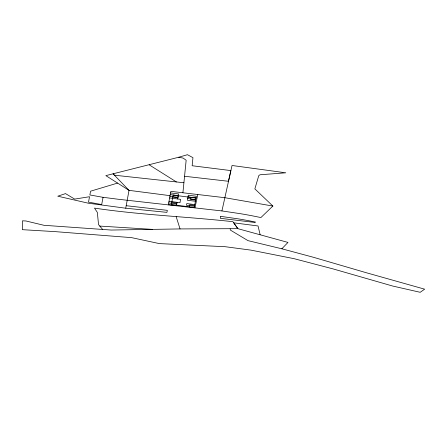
<?xml version="1.0" encoding="UTF-8"?>
<svg xmlns="http://www.w3.org/2000/svg" width="447" height="447" viewBox="0 0 447 447"><rect width="100%" height="100%" fill="white"/><g stroke="black" fill="none" stroke-linecap="round" stroke-linejoin="round"><path stroke-width="0.67" d="M182.912 192.774L186.153 160.244L183.158 158.104L178.727 157.238L105.85 175.626L129.021 190.355L170.056 195.663M103.05 197.3L101.692 204.57L88.506 202.133L89.529 196.725L74.688 199.094L65.497 193.607L57.786 196.199L88.322 203.206L125.736 208.213L129.021 190.355L113.102 173.827L114.426 175.196L183.907 182.762M168.335 204.888L170.855 191.355L224.763 197.691L272.866 206.056L260.903 217.56L251.728 215.705A187.405 78.013 6.7 0 0 240.475 213.705L221.924 210.934L117.231 199.133L102.419 197.216L89.864 194.959L90.585 191.187L117.589 183.086M176.347 205.162L176.727 203.117L171.76 202.474M178.102 195.741L177.722 197.781L172.754 197.138M177.073 202.312L176.453 205.648L168.39 204.603M177.699 198.976L178.632 193.97L170.564 192.931M189.254 206.827L189.634 204.787L194.601 205.43M191.009 197.412L190.629 199.451L195.596 200.094M194.959 207.894L197.797 194.523M221.924 210.934L232.027 165.491L285.817 172.805L259.97 174.777L258.774 175.637L254.857 188.88L272.866 206.056M281.845 248.789L287.974 242.419L237.865 228.668L180.052 228.925L111.174 230.049L43.951 225.294L25.948 220.974L22.467 220.824L22.35 229.669L55.182 231.63L131.614 237.642L159.372 243.604L225.104 246.694L251.058 250.147L294.193 258.701L333.076 268.91L392.606 286.019L420.186 292.299L424.65 289.175L366.406 272.765L313.353 257.26L281.845 248.789L247.996 240.642L230.496 230.171L230.116 228.853M178.727 157.238L187.444 154.701L192.953 157.657L192.149 165.736L230.87 170.592L228.462 181.281L184.555 176.258M260.126 234.647L258.036 225.97L233.714 222.807L237.865 228.668L232.921 221.69C186.818 216.616 140.403 214.985 94.485 208.112L97.351 212.426L98.536 224.629L99.77 226.076L152.371 229.372M125.736 208.213L166.938 212.364L167.318 210.341L126.199 205.709M170.251 194.596L178.319 195.641M187.997 196.892L196.065 197.937M195.976 198.055L173.134 195.099L171.38 204.519L194.221 207.469L196.373 196.267L188.31 195.222L187.377 200.228L195.44 201.273M169.944 196.267L178.007 197.306M187.684 198.557L195.752 199.602M169.631 197.932L180.599 199.351L179.979 202.687L169.011 201.267M194.819 204.609L186.757 203.564L186.444 205.229L194.506 206.274M168.698 202.938L176.766 203.977M149.253 164.87L176.42 181.951M99.77 226.076L102.475 229.233M176.168 216.65L180.052 228.925M220.757 216.37L220.337 218.326L254.913 222.455L255.455 222.058L250.985 221.153A175.705 73.14 6.7 0 0 238.424 218.89L220.757 216.37"/></g></svg>
